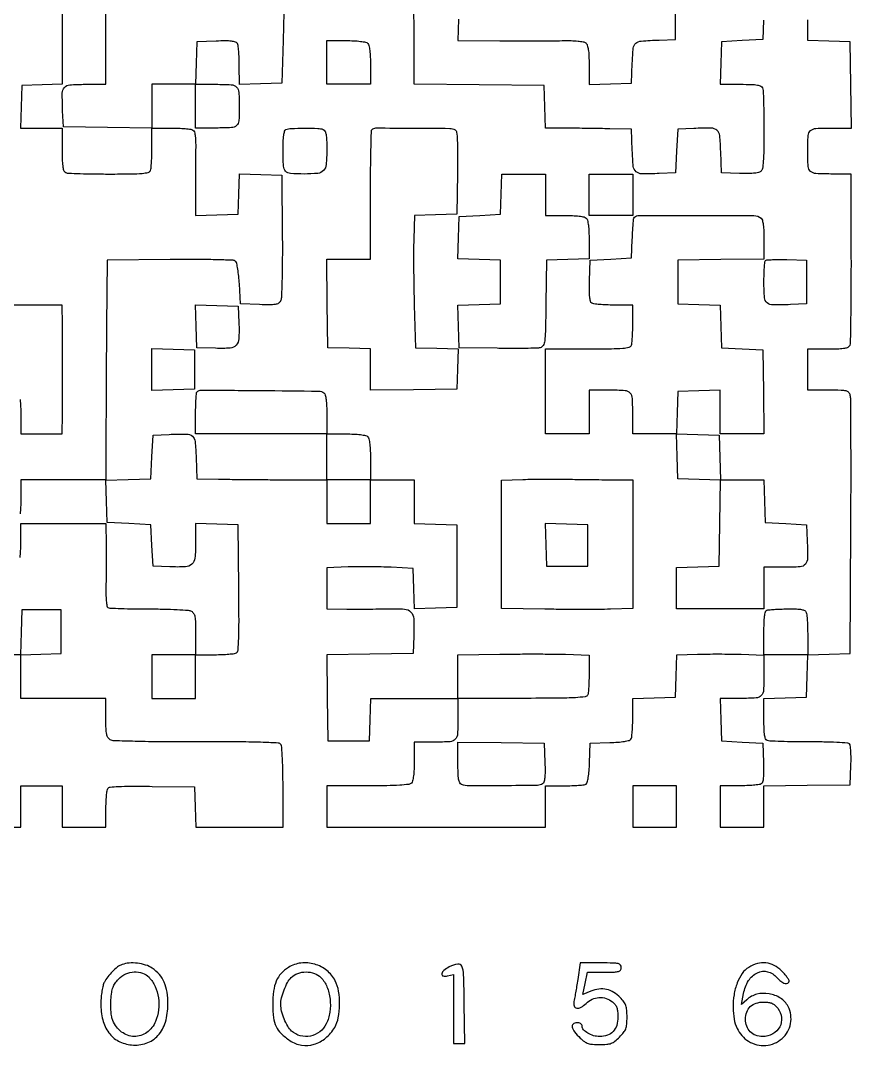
# Model space of a CAD drawing. Extents: x 156 to 936, y 95 to 969.
# Drawn here: x 574.9 to 936, y 95.1 to 540.7 of the extents above; entities that cross this region are included whole.
import ezdxf

# ---------------------------------------------------------------- set-up
doc = ezdxf.new("R2010")
doc.units = 0

msp = doc.modelspace()

# ---------------------------------------------------------------- linework, layer by layer
for points in [[(593, 551.038933), (593, 513.077866), (584.25, 512.788933), (575.5, 512.5), (575.212474, 503.25), (574.924948, 494), (583.962474, 494), (593, 494), (593, 484.606989, 0.006203), (593.061721, 479.632466, 0.033028), (593.308255, 476.926179, 0.067576), (593.777496, 475.364137, 0.196891), (594.581787, 474.606989, 0.081332), (595.754472, 474.364262, 0.00242), (600.784097, 474.178303, 0.004765), (606.727001, 474.044051, 0.003264), (613.474799, 474, 0.002672), (623.159864, 474.051749, 0.019343), (627.81213, 474.281609, 0.038952), (630.415774, 474.717599, 0.244878), (631.393011, 475.581787, 0.0697), (631.631419, 476.612849, 0.006825), (631.821697, 479.165432, 0.008531), (631.955642, 482.229052, 0.006658), (632, 485.560195), (632, 493.956814), (612.75, 494.228407), (593.5, 494.5), (593.199088, 501.479083, -0.012322), (593.058134, 509.11956, -0.176722), (593.990719, 511.627338, -0.202101), (596.267676, 512.772817, -0.01682), (603.019052, 513), (612, 513), (612, 559.833333, -0.001333)], [(765.212474, 541.25), (764.924948, 532), (783.212474, 531.903093, 0.001094), (790.859046, 531.879312, 0.001011), (798.71177, 531.887951, 0.001008), (805.70674, 531.923886, 0.003368), (810.29568, 531.987627, -0.009979), (814.153483, 531.990205, -0.020111), (817.189309, 531.809346, -0.022534), (819.449686, 531.47978, -0.126387), (820.54568, 530.962089, -0.140714), (821.234328, 529.952202, -0.042244), (821.670937, 528.124161, -0.028375), (821.925831, 525.39934, -0.009135), (822, 521.340029), (822, 512.924948), (831.25, 513.212474), (840.5, 513.5), (840.788797, 522.240685, -0.014923), (841.198354, 528.746161, -0.195196), (842.289491, 530.850964, -0.159803), (844.633677, 531.81473, -0.009206), (852.5, 532.245668), (859.5, 532.5), (859.5, 560.5)], [(689.5, 550.5), (689, 532), (688.5, 513.5), (679.25, 513.212474), (670, 512.924948), (669.984687, 521.212474, 0.009129), (669.918962, 524.480966, 0.01216), (669.732898, 527.445387, 0.009485), (669.472502, 529.893389, 0.110544), (669.149034, 530.793098, 0.187221), (668.340297, 531.389362, 0.039341), (666.5815, 531.721251, 0.027159), (663.914541, 531.864234, 0.008519), (659.914347, 531.793098), (651.5, 531.5), (651.212474, 522.25), (650.924948, 513), (659.845843, 513, -0.015091), (666.469812, 512.800024, -0.183623), (668.74524, 511.774143, -0.182517), (669.772035, 509.493107, -0.014877), (669.986345, 502.831787, -0.018669), (669.786903, 497.123493, -0.197432), (668.768801, 495.079432, -0.168454), (666.525211, 494.170116, -0.012823), (659.893011, 494), (651, 494), (651, 503.5), (651, 513), (641.5, 513), (632, 513), (632, 503.5), (632, 494), (640.25, 493.984687, -0.00947), (643.507293, 493.916937, -0.012511), (646.46943, 493.724851, -0.00995), (648.914757, 493.455576, -0.109274), (649.837423, 493.12164, -0.18441), (650.467082, 492.277935, -0.039647), (650.830869, 490.456721, -0.026717), (651.011215, 487.663692, -0.00795), (650.990516, 483.386953, 0.002541), (650.926738, 479.313859, 0.001441), (650.8888, 474.382332, 0.001439), (650.879196, 469.412753, 0.002372), (650.903093, 465.212474), (651, 455.924948), (660.25, 456.212474), (669.5, 456.5), (669.789473, 465.287003), (670.078945, 474.074007), (679.289473, 473.787003), (688.5, 473.5), (688.667146, 447.029445, -0.003096), (688.668466, 436.253474, -0.005607), (688.51607, 427.436363, -0.002808), (688.270741, 420.247108, -0.1134), (687.860805, 418.739913, -0.133253), (686.973133, 417.799096, -0.096344), (685.615891, 417.292231, -0.043442), (683.298045, 417.109933, -0.006745), (678.693659, 417.210468), (670.5, 417.5), (670, 426.204417, 0.010686), (669.73078, 429.61599, 0.014729), (669.333618, 432.663871, 0.011308), (668.876659, 435.151774, 0.146845), (668.433594, 435.970823, 0.187286), (667.288046, 436.472861, 0.003713), (660.802879, 436.702098, 0.006898), (652.17254, 436.823897, 0.002507), (639.933594, 436.766406), (612.5, 436.5), (612.271967, 408, 0.000391), (612.183029, 395.679484, 0.0003), (612.104465, 382.217187, 0.000303), (612.04616, 369.621134, 0.00072), (612.021967, 360.25), (612, 341), (593.5, 341), (575, 341), (575, 332.7, -0.011084), (574.92177, 329.171507, -0.020332), (574.677711, 326.306878, -0.021091)], [(897.793098, 540.914347), (897.5, 532.5), (888.5, 532), (879.5, 531.5), (879.212474, 522.25), (878.924948, 513), (887.855485, 513, -0.006687), (892.556376, 512.937123, -0.034414), (895.148072, 512.688728, -0.069706), (896.652499, 512.217512, -0.192751), (897.393011, 511.418213, -0.080983), (897.635568, 510.250423, -0.002541), (897.821697, 505.367318, -0.004891), (897.955938, 499.590857, -0.003363), (898, 493.040657, -0.00346), (897.940363, 484.422829, -0.01606), (897.711725, 479.451262, -0.023285), (897.321155, 476.333764, -0.178582), (896.594796, 475.078674, -0.126804), (895.568167, 474.594776, -0.023545), (893.485252, 474.298867, -0.021342), (890.735348, 474.157498, -0.01153), (887.344796, 474.206229), (879.5, 474.5), (879.212602, 483.740334, 0.015844), (878.776454, 490.678762, 0.194277), (877.578192, 492.990355, 0.177046), (875.057347, 493.934395, 0.012739), (867.479083, 493.800912), (860.5, 493.5), (860, 484), (859.5, 474.5), (852.520917, 474.199088, -0.012739), (844.942653, 474.065605, -0.177046), (842.421808, 475.009645, -0.194277), (841.223546, 477.321238, -0.015844), (840.787398, 484.259666), (840.5, 493.5), (831, 493.670976, 0.000724), (826.695164, 493.742215, 0.000435), (821.584461, 493.814941, 0.000435), (816.501058, 493.878428, 0.00076), (812.287526, 493.920976), (803.075052, 494), (802.787526, 503.25), (802.5, 512.5), (774.25, 512.765573), (746, 513.031147), (746, 530.815573, 0.003866), (745.936037, 539.088498, 0.011916), (745.716263, 544.678648, 0.011299)], [(574.677711, 307.306878, 0.020332), (574.92177, 310.171507, 0.011084), (575, 313.7), (575, 322), (593.5, 322), (612, 322), (612.096907, 312.75, -0.002308), (612.12134, 308.58124, -0.001425), (612.113481, 303.678673, -0.001428), (612.078068, 298.833867, -0.002566), (612.017246, 294.85825, 0.010086), (612.016331, 291.320436, 0.018352), (612.179852, 288.435052, 0.015381), (612.456325, 286.21814, 0.219002), (612.886453, 285.570176, 0.127626), (613.728496, 285.309983, 0.002243), (618.526035, 285.111587, 0.00549), (624.146737, 284.966179, 0.003613), (630.616495, 284.916628, -0.005509), (637.142858, 284.841891, -0.00782), (642.943084, 284.620748, -0.004796), (647.792465, 284.313177, -0.105), (649.150381, 283.919519, -0.13796), (650.11876, 282.988769, -0.087047), (650.670815, 281.5103, -0.03965), (650.936929, 278.971819, -0.006298), (651, 273.964816), (651, 265), (641.5, 265), (632, 265), (632, 255.5), (632, 246), (641.5, 246), (651, 246), (651, 255.5), (651, 265), (659.25, 265.015313, 0.008989), (662.502198, 265.079824, 0.012014), (665.448568, 265.262256, 0.009292), (667.882092, 265.517364, 0.111089), (668.766401, 265.834466, 0.238479), (669.438935, 266.964071, 0.008349), (669.712289, 272.206078, 0.009301), (669.846326, 280.183108, 0.001978), (669.766401, 294.069153), (669.5, 321.5), (660.25, 321.787526), (651, 322.075052), (651, 313.57271, -0.023232), (650.695864, 307.030521, -0.185598), (649.379154, 304.372438, -0.17712), (646.585933, 303.213668, -0.020799), (639.734468, 303.206504), (632.5, 303.5), (632, 312.5), (631.5, 321.5), (622, 322), (612.5, 322.5), (612.212959, 331.713341), (611.925919, 340.926682), (621.712959, 341.213341), (631.5, 341.5), (632, 351), (632.5, 360.5), (639.479083, 360.800912, -0.012739), (647.057347, 360.934395, -0.177046), (649.578192, 359.990355, -0.194277), (650.776454, 357.678762, -0.015844), (651.212602, 350.740334), (651.5, 341.5), (661, 341.329024, 0.001737), (665.901328, 341.257844, 0.00055), (673.217188, 341.185059, 0.000549), (681.37474, 341.121822, 0.00061), (689.25, 341.079024), (708, 341), (708, 331.5), (708, 322), (717.5, 322), (727, 322), (727, 331.5), (727, 341), (736.5, 341), (746, 341), (746, 331.537526), (746, 322.075052), (755.25, 321.787526), (764.5, 321.5), (764.5, 303.5), (764.5, 285.5), (755.289473, 285.212997), (746.078945, 284.925993), (745.789473, 293.712997), (745.5, 302.5), (736, 303, 0.006938), (731.692458, 303.166817, 0.004162), (726.573437, 303.251332, 0.004166), (721.478137, 303.250578, 0.007241), (717.25, 303.15347), (708, 302.806941), (708, 293.90347), (708, 285), (716.75, 284.877856, 0.003081), (720.761632, 284.846577, 0.001745), (725.621493, 284.855586, 0.001741), (730.520626, 284.898823, 0.002865), (734.663595, 284.973564, -0.021345), (741.781619, 284.838912, -0.189825), (744.56881, 283.537683, -0.181798), (745.785214, 280.653825, -0.019299), (745.79184, 273.237562), (745.5, 265.5), (726.728016, 265.227854), (707.956032, 264.955708), (708.228016, 246.227854), (708.5, 227.5), (717.5, 227.5), (726.5, 227.5), (726.787526, 236.75), (727.075052, 246), (746.037526, 246), (765, 246), (765, 238.081787, -0.01141), (764.829247, 230.599988, -0.175208), (763.85745, 228.252746, -0.195511), (761.650479, 227.199638, -0.014768), (754.893011, 227), (746, 227), (746, 218.7, -0.011084), (745.92177, 215.171507, -0.020332), (745.677711, 212.306878, -0.021091), (745.310542, 210.139671, -0.144849), (744.8, 209.2, -0.17093), (743.588868, 208.619714, -0.011288), (739.675375, 208.283708, -0.011908), (734.080768, 208.063952, -0.003861), (725.8, 208), (708, 208), (708, 199), (708, 190), (755.5, 190), (803, 190), (803, 199), (803, 208), (811.25, 208.015313, 0.008579), (814.497876, 208.077072, 0.011582), (817.430835, 208.251296, 0.008725), (819.854929, 208.494381, 0.112667), (820.706033, 208.797157, 0.192561), (821.236162, 209.533237, 0.02067), (821.666992, 211.63313, 0.020911), (822.005667, 214.460658, 0.010674), (822.206033, 218.031844), (822.5, 226.5), (830.968156, 226.793967, 0.010674), (834.539342, 226.994333, 0.020911), (837.36687, 227.333008, 0.02067), (839.466763, 227.763838, 0.192561), (840.202843, 228.293967, 0.112531), (840.505585, 229.144249, 0.008778), (840.748704, 231.558142, 0.011623), (840.922925, 234.478979, 0.008617), (840.984687, 237.712474), (841, 245.924948), (850.25, 246.212474), (859.5, 246.5), (859.787036, 255.712964), (860.074071, 264.925929), (869.113027, 265.212964, -0.005384), (873.288295, 265.300557, -0.002939), (878.411967, 265.322737, -0.002928), (883.619657, 265.284171, -0.004653), (888.075991, 265.183587), (898, 264.867173), (898, 257.015374, -0.01158), (897.827866, 249.583698, -0.17628), (896.85247, 247.24604, -0.194445), (894.640201, 246.197959, -0.014586), (887.855485, 246), (878.924948, 246), (879.212474, 236.75), (879.5, 227.5), (888.5, 227), (897.5, 226.5), (897.793098, 218.085653, -0.008519), (897.864234, 214.085459, -0.027159), (897.721251, 211.4185, -0.039341), (897.389362, 209.659703, -0.187221), (896.793098, 208.850966, -0.110402), (895.894283, 208.527533, -0.00954), (893.45641, 208.267102, -0.012203), (890.504112, 208.081041, -0.00917), (887.25, 208.015313), (879, 208), (879, 199), (879, 190), (888.5, 190), (898, 190), (898, 198.977935), (898, 207.955869), (916.75, 208.227935), (935.5, 208.5), (935.792979, 216.907021, 0.010281), (935.839885, 220.193128, 0.014674), (935.735951, 223.108424, 0.010537), (935.52991, 225.49676, 0.171211), (935.187424, 226.212576, 0.182288), (934.389009, 226.573715, 0.003293), (929.645025, 226.847166, 0.007725), (924.049753, 227.046122, 0.005024), (917.581456, 227.111111, -0.003074), (911.075329, 227.151111, -0.004522), (905.35971, 227.273095, -0.002192), (900.510991, 227.44173, -0.081998), (899.437012, 227.662544, -0.213137), (898.732081, 228.368885, -0.053255), (898.306136, 229.983044, -0.030567), (898.065016, 232.640834, -0.00734), (898, 237.069463), (898, 245.924948), (907.25, 246.212474), (916.5, 246.5), (916.787036, 255.712964), (917.074071, 264.925929), (926.287036, 265.212964), (935.5, 265.5), (935.776118, 320.5, 0.000946), (935.842591, 341.744487, 0.001484), (935.810983, 360.004687, 0.000367), (935.724204, 375.978155, 0.057952), (935.507066, 377.75, 0.122612), (934.851516, 379.003912, 0.154493), (933.732866, 379.672192, 0.053324), (931.54856, 379.947535, 0.004712), (925.980948, 380), (917, 380), (917, 389), (917, 398), (925.893011, 398, 0.006679), (930.59304, 398.06279, 0.034931), (933.167136, 398.312097, 0.071559), (934.656793, 398.788058, 0.190313), (935.398597, 399.596344, 0.087364), (935.646384, 400.870169, 0.000674), (935.820329, 411.417336, 0.002464), (935.944042, 423.527533, 0.001577), (935.974069, 437.596344), (935.936966, 474), (928.05027, 474, -0.011405), (920.600119, 474.169957, -0.174213), (918.254853, 475.135585, -0.196189), (917.201315, 477.328919, -0.015085), (917, 484, -0.015139), (917.202091, 490.673146, -0.196758), (918.259008, 492.866152, -0.173711), (920.611431, 493.830791, -0.011291), (928.103853, 494), (936.044131, 494), (935.772065, 512.75), (935.5, 531.5), (926.25, 531.787526), (917, 532.075052), (917, 541.018474, -0.014194)], [(574.694661, 375.977918, -0.023427), (575, 369.464816), (575, 361), (584, 361), (593, 361), (593.074074, 369.5, 0.000833), (593.102529, 373.536902, 0.000396), (593.126389, 378.734375, 0.000393), (593.142764, 384.167867, 0.000557), (593.148148, 389, 0.000557), (593.142764, 393.832133, 0.000393), (593.126389, 399.265625, 0.000396), (593.102529, 404.463098, 0.000833), (593.074074, 408.5), (593, 417), (555.037526, 417)], [(555.5, 190), (575, 190), (575, 199), (575, 208), (584, 208), (593, 208), (593, 199), (593, 190), (602.5, 190), (612, 190), (612.015313, 197.75, -0.009606), (612.080176, 200.811093, -0.012651), (612.263497, 203.597452, -0.010132), (612.520454, 205.897394, -0.108925), (612.838694, 206.773242, -0.226527), (613.873481, 207.421641, -0.01557), (617.410177, 207.716146, -0.013555), (622.874845, 207.85189, -0.003139), (632.073381, 207.773242), (650.5, 207.5), (650.788933, 198.75), (651.077866, 190), (670.038933, 190), (689, 190), (688.984687, 207.25, 0.004578), (688.917318, 213.957138, 0.006808), (688.724657, 219.825993, 0.003331), (688.461116, 224.785161, 0.126971), (688.120983, 225.838486, 0.240476), (686.857237, 226.585524, 0.006822), (680.380456, 226.898189, 0.007763), (670.311036, 227.090226, 0.001394), (651.540749, 227.104438, -0.002101), (636.311012, 227.137503, -0.004694), (624.734386, 227.319969, -0.002262), (615.616392, 227.590594, -0.114801), (613.904453, 228.051135, -0.128221), (612.90584, 228.974835, -0.093049), (612.336348, 230.385343, -0.04278), (612.064453, 232.788481, -0.006789), (612, 237.535184), (612, 246), (593.5, 246), (575, 246), (575, 255.461067), (575, 264.922134), (583.75, 265.211067), (592.5, 265.5), (592.5, 275), (592.5, 284.5), (584, 284.5), (575.5, 284.5), (575.213788, 274.75), (574.927576, 265), (565.501314, 265)]]:
    msp.add_lwpolyline(points, format="xyb")
for points in [[(725.8, 530.8, -0.144849), (726.310542, 529.860329, -0.021091), (726.677711, 527.693122, -0.020332), (726.92177, 524.828493, -0.011084), (727, 521.3), (727, 513), (717.5, 513), (708, 513), (708, 522.5), (708, 532), (716.3, 532, -0.011084), (719.828493, 531.92177, -0.020332), (722.693122, 531.677711, -0.021091), (724.860329, 531.310542, -0.144849)], [(706.418213, 493.393011, -0.187357), (707.210871, 492.673841, -0.072351), (707.684529, 491.240199, -0.036286), (707.935508, 488.790701, -0.007391), (708, 484.428195, -0.021007), (707.734816, 478.11911, -0.169857), (706.569753, 475.513823, -0.180922), (704.073611, 474.290121, -0.024464), (698.147529, 474, -0.017119), (692.19278, 474.203943, -0.192993), (690.10565, 475.211547, -0.173357), (689.175063, 477.434699, -0.013282), (689, 484.023655, -0.008406), (689.0681, 488.073816, -0.024951), (689.299786, 490.841487, -0.032381), (689.66943, 492.682516, -0.2353), (690.25, 493.337719, -0.087965), (692.448695, 493.801874, -0.007288), (698.311475, 493.907393, -0.007415), (704.167873, 493.84057, -0.085248)], [(763.773792, 493.160966, -0.225497), (764.420432, 492.133477, -0.016205), (764.716418, 488.689515, -0.013907), (764.852313, 483.364497, -0.003244), (764.773792, 474.426279), (764.5, 456.5), (755.315626, 456.213343), (746.131251, 455.926685), (745.815626, 445.713343, 0.00693), (745.727459, 440.537909, 0.002399), (745.73959, 433.065794, 0.002383), (745.831703, 424.831704, 0.002767), (746, 417), (746.5, 398.5), (755.788378, 398.211966), (765.076756, 397.923933), (764.788378, 389.211966), (764.5, 380.5), (745.75, 380.227935), (727, 379.955869), (727, 388.940409), (727, 397.924948), (717.75, 398.212474), (708.5, 398.5), (708.228407, 417.75), (707.956814, 437), (717.478407, 437), (727, 437), (727, 464.833333, -0.002241), (727.04805, 475.551666, -0.003605), (727.195833, 484.686458, -0.000738), (727.395155, 492.701513, -0.192076), (727.666667, 493.333333, -0.198876), (729.291196, 494.00637, -0.001229), (745.506784, 493.968816, -0.00162), (761.482093, 493.840797, -0.139457)], [(803, 465), (803, 456), (811.3, 456, -0.011084), (814.828493, 455.92177, -0.020332), (817.693122, 455.677711, -0.021091), (819.860329, 455.310542, -0.144849), (820.8, 454.8, -0.144682), (821.310039, 453.861987, -0.021131), (821.677383, 451.701269, -0.02038), (821.921656, 448.847487, -0.011159), (822, 445.337526), (822, 437.075052), (812.75, 436.787526), (803.5, 436.5), (803.227984, 417.763526, -0.001671), (803.00939, 405.524709, -0.026934), (802.699859, 401.408472, -0.101329), (802.024713, 399.44304, -0.201755), (800.727984, 398.478011, -0.054003), (799.193235, 398.271561, -0.002936), (794.307595, 398.17412, -0.004544), (788.482771, 398.145095, -0.003299), (782, 398.214485), (765.5, 398.5), (765.212977, 407.711984), (764.925954, 416.923969), (774.212977, 417.211984), (783.5, 417.5), (783.5, 427), (783.5, 436.5), (774.212977, 436.788016), (764.925954, 437.076031), (765.212977, 446.288016), (765.5, 455.5), (774.5, 456), (783.5, 456.5), (783.788933, 465.25), (784.077866, 474), (793.538933, 474), (803, 474)], [(896.737036, 454.803278, -0.160011), (897.29963, 453.907399, -0.027482), (897.68085, 451.908556, -0.023228), (897.92451, 449.116825, -0.010153), (898, 445.399621), (898, 437.044131), (879.25, 436.772065), (860.5, 436.5), (860.5, 427), (860.5, 417.5), (869.712964, 417.212964), (878.925929, 416.925929), (879.212964, 407.712964), (879.5, 398.5), (888.5, 398), (897.5, 397.5), (897.748329, 379.25), (897.996657, 361), (888.498329, 361), (879, 361), (879, 370.537526), (879, 380.075052), (869.75, 379.787526), (860.5, 379.5), (860.212977, 370.288016), (859.925954, 361.076031), (869.212977, 360.788016), (878.5, 360.5), (878.786212, 350.75), (879.072424, 341), (888.498686, 341), (897.924948, 341), (898.212474, 331.75), (898.5, 322.5), (907.5, 322), (916.5, 321.5), (916.800912, 314.520917, -0.012322), (916.941866, 306.88044, -0.176722), (916.009281, 304.372662, -0.202101), (913.732324, 303.227183, -0.01682), (906.980948, 303), (898, 303), (898, 294), (898, 285), (879, 285), (860, 285), (860, 293.962474), (860, 302.924948), (869.25, 303.212474), (878.5, 303.5), (878.771926, 322.212184), (879.043852, 340.924368), (869.771926, 341.212184), (860.5, 341.5), (860.213788, 351.25), (859.927576, 361), (850.463788, 361), (841, 361), (841, 368.918213, 0.01141), (840.829247, 376.400012, 0.175208), (839.85745, 378.747254, 0.195511), (837.650479, 379.800362, 0.014768), (830.893011, 380), (822, 380), (822, 370.5), (822, 361), (812.5, 361), (803, 361), (803, 379.5), (803, 398), (821.393011, 398, 0.002472), (831.723448, 398.051073, 0.018295), (836.640441, 398.27975, 0.036273), (839.393178, 398.711497, 0.24904), (840.393011, 399.581787, 0.06844), (840.631074, 400.599719, 0.007317), (840.821697, 403.0249, 0.008902), (840.955615, 405.933927, 0.00705), (841, 409.081787), (841, 417), (832.75, 417.015313, -0.009158), (829.496014, 417.080961, -0.01219), (826.544105, 417.266784, -0.009524), (824.10652, 417.526866, -0.110447), (823.208654, 417.849883, -0.190691), (822.608404, 418.675579, -0.03736), (822.278743, 420.518036, -0.025891), (822.136581, 423.325344, -0.007874), (822.208654, 427.58457), (822.5, 436.5), (831.5, 437), (840.5, 437.5), (840.769726, 445.5, -0.004707), (840.905869, 448.65552, -0.006277), (841.092451, 451.518152, -0.004527), (841.300056, 453.906804, -0.06235), (841.489601, 454.753284, -0.315001), (843.137458, 455.91891, -0.001105), (868.598114, 455.998214, -0.001603), (893.612539, 455.940675, -0.173515)], [(916.5, 427), (916.5, 417.5), (909.520917, 417.199088, -0.012237), (901.895358, 417.057107, -0.174635), (899.381795, 417.979302, -0.203616), (898.231347, 420.234987, -0.017475), (898, 426.852385, -0.007432), (898.050965, 430.280791, -0.010993), (898.206402, 433.283873, -0.006419), (898.422822, 435.778593, -0.173208), (898.702644, 436.369311, -0.179987), (899.290922, 436.638564, -0.007016), (901.709672, 436.781547, -0.011703), (904.626528, 436.84459, -0.007913), (907.952644, 436.785977), (916.5, 436.5)], [(669.793496, 409.265532, -0.020426), (669.791428, 402.366406, -0.176584), (668.639144, 399.568826, -0.193533), (666.014678, 398.306941, -0.025297), (659.693659, 398.210468), (651.5, 398.5), (651.211971, 407.788029), (650.923942, 417.076058), (660.211971, 416.788029), (669.5, 416.5)], [(706.739565, 378.801179, -0.160384), (707.300759, 377.906084, -0.027254), (707.68117, 375.900595, -0.023118), (707.924564, 373.101492, -0.010127), (708, 369.377555), (708, 361), (716.3, 361, -0.011084), (719.828493, 360.92177, -0.020332), (722.693122, 360.677711, -0.021091), (724.860329, 360.310542, -0.144849), (725.8, 359.8, -0.147006), (726.316915, 358.838945, -0.020534), (726.681818, 356.584848, -0.019692), (726.923212, 353.57572, -0.010168), (727, 349.8), (727, 341), (717.5, 341), (708, 341), (708, 351), (708, 361), (679.5, 361), (651, 361), (651, 369.833333, -0.006391), (651.043827, 373.262211, -0.009612), (651.177707, 376.249582, -0.004996), (651.363138, 378.750814, -0.177171), (651.60496, 379.271627, -0.200427), (653.504326, 380.051895, -0.000677), (679.07839, 379.868284, -0.000761), (704.532142, 379.612336, -0.171952)], [(831.75, 341.063793), (841, 341), (841, 313.036212), (841, 285.072424), (831.25, 284.786212, -0.005573), (826.247186, 284.695144, -0.001813), (818.85625, 284.669796, -0.001807), (810.643566, 284.70109, -0.002035), (802.75, 284.791817), (784, 285.083634), (784, 313.004291), (784, 340.924948), (793.25, 341.212474, -0.004156), (797.51219, 341.309506, -0.002297), (802.720312, 341.360841, -0.002289), (807.999661, 341.364454, -0.003681), (812.5, 341.313793, 0.000868), (817.000323, 341.237811, 0.00054), (822.279688, 341.163546, 0.000542), (827.487862, 341.101549, 0.000981)], [(916.393011, 283.418213, -0.069754), (916.631434, 282.386579, -0.006804), (916.821697, 279.828225, -0.008515), (916.955643, 276.757628, -0.006641), (917, 273.418213), (917, 265), (907.5, 265), (898, 265), (898, 274.416667, -0.007664), (898.066885, 278.779825, -0.023674), (898.296577, 281.718794, -0.030487), (898.663429, 283.66522, -0.23943), (899.25, 284.337719, -0.073768), (900.090566, 284.54009, -0.005873), (902.377947, 284.717133, -0.007854), (905.124525, 284.854008, -0.005939), (908.143011, 284.921053, -0.008277), (912.114571, 284.896331, -0.039372), (914.372614, 284.666389, -0.078191), (915.702595, 284.201528, -0.179923)], [(822, 257.015374, -0.006963), (821.95655, 253.895352, -0.008821), (821.825431, 251.01512, -0.007209), (821.638872, 248.614327, -0.068718), (821.405721, 247.614908, -0.274993), (820.276471, 246.724532, -0.018881), (816.056676, 246.33014, -0.012041), (808.727387, 246.10026, -0.001524), (792.905721, 246.033408), (765, 246.000575), (765, 255.478222), (765, 264.955869), (783.25, 265.227935, -0.002221), (790.988621, 265.308914, -0.001894), (799.15, 265.327134, -0.001909), (806.574392, 265.287242, -0.005417), (811.75, 265.183587), (822, 264.867173)], [(802.793098, 218.085653, -0.008519), (802.864234, 214.085459, -0.027159), (802.721251, 211.4185, -0.039341), (802.389362, 209.659703, -0.187221), (801.793098, 208.850966, -0.138765), (799.568158, 208.188078, -0.001716), (784.525123, 208.032212, -0.00241), (769.826773, 208.001205, -0.091176), (766.581787, 208.606989, -0.192609), (765.78266, 209.346935, -0.069778), (765.311379, 210.849444, -0.034463), (765.062917, 213.437305, -0.006705), (765, 218.129054), (765, 227.044131), (783.75, 226.772065), (802.5, 226.5)], [(619, 130.293772, 0.076067), (617.087075, 129.242999, 0.032325), (614.880512, 127.312465, 0.031852), (612.82153, 124.982384, 0.045131), (611.329611, 122.653901, 0.058543), (610.746312, 121.116717, 0.020527), (610.265429, 118.800102, 0.019742), (609.933766, 116.142269, 0.019727), (609.812664, 113.465866, 0.059891), (610.641283, 106.220524, 0.100391), (613.207019, 100.67913, 0.114368), (617.441847, 97.04421, 0.095299), (623.135764, 95.335487, 0.109106), (629.531938, 96.079696, 0.127286), (634.614084, 99.455999, 0.11177), (637.861825, 105.281659, 0.071036), (638.981996, 113, 0.037954), (638.589727, 118.321572, 0.065807), (637.362952, 122.573767, 0.075077), (635.22174, 125.972609, 0.067551), (632.102117, 128.730067, 0.071738), (629.275861, 130.080428, 0.045959), (625.712854, 130.842235, 0.045947), (622.069193, 130.940475, 0.071519)], [(691.298549, 129.040484, 0.072498), (688.140399, 126.421773, 0.084662), (686.057336, 123.134723, 0.068092), (684.896727, 118.770992, 0.030357), (684.519851, 112.82333, 0.030153), (684.84458, 107.201913, 0.082501), (685.950743, 103.392704, 0.090439), (688.158906, 100.349053, 0.041321), (691.989831, 97.25, 0.111134), (697.041378, 95.254442, 0.111069), (702.461949, 95.614734, 0.103537), (707.499977, 98.327511, 0.08537), (711.439951, 103.003398, 0.0871), (713.001998, 107.202904, 0.043096), (713.550133, 112.883083, 0.042857), (713.111703, 118.671508, 0.075167), (711.643538, 123.234237, 0.108612), (708.01802, 127.738391, 0.100002), (702.733482, 130.471739, 0.099733), (696.789885, 130.943408, 0.107393)], [(761.25, 129.266966, 0.0524), (758.908906, 127.767927, 0.177961), (757.985285, 126.242085, 0.415761), (758.587512, 125.354117, 0.108602), (760.5, 125.410644), (763, 126.038104), (763, 111.019052), (763, 96), (765.523614, 96), (768.047228, 96), (767.773614, 113.237194, 0.003866), (767.472216, 126.003186, 0.089024), (766.718468, 129.558395, 0.357152), (764.951468, 130.519661, 0.069361)], [(817.045451, 123.75, -0.001507), (816.575639, 120.807725, -0.001661), (816.102779, 117.9623, -0.001544), (815.683247, 115.534146, -0.008473), (815.430536, 114.228041, 0.129665), (815.527365, 112.286232, 0.282999), (816.612893, 111.350342, 0.174832), (818.485925, 111.703253, 0.063334), (820.657592, 113.384865, -0.08895), (823.265945, 115.2, -0.092597), (826.305995, 115.962869, -0.093446), (829.393469, 115.574423, -0.092551), (832.139216, 114.088353, -0.0558), (833.310117, 112.901552, -0.08095), (834.021611, 111.616395, -0.063579), (834.389655, 109.947736, -0.022529), (834.5, 107.5, -0.069977), (833.987528, 103.856215, -0.117698), (832.477137, 101.179732, -0.123904), (829.985815, 99.561149, -0.082588), (826.611722, 99, -0.070642), (823.975767, 99.374288, -0.064419), (821.457422, 100.471118, -0.072879), (819.61267, 101.977976, -0.187236), (819, 103.556704, 0.149433), (818.823064, 104.13551, 0.109737), (818.33318, 104.600055, 0.084072), (817.565065, 104.900196, 0.051234), (816.59362, 105, 0.180677), (815.078019, 104.433851, 0.27853), (814.660168, 103.140596, 0.112409), (815.686849, 101.040232, 0.032081), (818.156002, 98.350541, 0.035184), (819.959865, 96.850666, 0.074085), (821.575507, 96.018963, 0.06258), (823.534227, 95.616797, 0.01938), (826.546432, 95.5, 0.019483), (829.665995, 95.621602, 0.070647), (831.599304, 96.051862, 0.078635), (833.227299, 96.977492, 0.027873), (835.230769, 98.769231, 0.027873), (837.022508, 100.772701, 0.078635), (837.948138, 102.400696, 0.070647), (838.378398, 104.334005, 0.019483), (838.5, 107.453568, 0.019475), (838.381899, 110.484515, 0.063762), (837.973996, 112.443957, 0.074469), (837.124585, 114.070533, 0.033529), (835.574839, 115.921885, 0.065476), (832.730578, 118.203394, 0.082816), (829.604551, 119.452067, 0.083852), (826.273621, 119.610276, 0.069092), (822.829499, 118.70212), (819.335686, 117.242312), (820.300354, 122.121156), (821.265021, 127), (828.632511, 127, 0.006075), (833.012747, 127.05322, 0.060267), (834.829064, 127.317866, 0.181289), (835.674733, 127.926405, 0.14816), (836, 129, 0.171419), (835.617094, 130.084055, 0.169317), (834.636294, 130.693881, 0.050693), (832.497322, 130.950748, 0.004554), (827.090351, 131), (818.180703, 131)], [(891.365039, 129.08092, 0.104596), (888.569334, 126.444914, 0.059656), (886.386608, 122.324853, 0.05244), (885.001522, 117.185105, 0.042784), (884.586152, 111.5, 0.040225), (885.045009, 106.579665, 0.064864), (886.298732, 102.568548, 0.074042), (888.380666, 99.392937, 0.073917), (891.298549, 96.959516, 0.157195), (898.819337, 95.153219, 0.162383), (905.865446, 98.116369, 0.167849), (909.572195, 104.618088, 0.167236), (908.483073, 112.032733, 0.129833), (905.180271, 115.682974, 0.10348), (900.213595, 117.614394, 0.103061), (894.871803, 117.39664, 0.1277), (890.518797, 115.017659), (888.234181, 112.871373), (889.132161, 117.67803, -0.092038), (891.300503, 123.297677, -0.143287), (895.127486, 126.752621, -0.178515), (899.583844, 127.183577, -0.152038), (903.610298, 124.666667, 0.05382), (905.371279, 123.016597, 0.090868), (907.17499, 122.113677, 0.18291), (908.438047, 122.213588, 0.290273), (909, 123.1, 0.14529), (908.818467, 123.711541, 0.017483), (908.00125, 124.875625, 0.019622), (906.902056, 126.217558, 0.014969), (905.6, 127.6, 0.076582), (902.403232, 129.943234, 0.094279), (898.867657, 131.004706, 0.092442), (895.1346, 130.702799, 0.070746)], [(630.759074, 124.75, -0.085002), (633.368258, 120.794845, -0.0666), (634.793891, 115.84745, -0.06477), (634.890153, 110.557266, -0.071274), (633.605633, 105.598574, -0.136548), (629.802171, 100.770011, -0.164414), (624.321063, 99.036776, -0.161085), (618.82786, 100.974165, -0.130637), (615.015001, 105.963785, -0.05281), (614.536009, 107.585614, -0.022749), (614.229554, 109.822322, -0.021215), (614.106362, 112.373544, -0.019511), (614.193525, 114.998696, -0.017974), (614.54529, 118.238524, -0.052046), (615.09845, 120.42224, -0.063892), (616.015679, 122.185354, -0.039187), (617.500975, 124.001017, -0.094023), (620.603499, 126.212748, -0.094124), (624.299328, 127.133366, -0.099561), (627.903375, 126.617994, -0.119955)], [(705.475957, 124.614952, -0.102517), (708.076491, 120.655015, -0.066126), (709.410817, 115.31137, -0.06385), (709.325591, 109.587232, -0.079009), (707.751335, 104.5, -0.11526), (704.939988, 101.074922, -0.112739), (700.880102, 99.215648, -0.115107), (696.484364, 99.322398, -0.124112), (692.726909, 101.377288, -0.074368), (691.029652, 103.498065, -0.035269), (689.484753, 106.648246, -0.03513), (688.3736, 110.055826, -0.061322), (688.011154, 113, -0.060846), (688.360935, 115.86366, -0.032033), (689.446115, 119.285158, -0.032026), (690.933976, 122.485319, -0.071664), (692.536816, 124.627725, -0.109018), (695.402523, 126.457365, -0.088235), (699.003945, 127.094229, -0.088166), (702.606667, 126.45031, -0.108588)], [(904.005576, 111.265782, -0.140381), (905.631985, 107.281681, -0.151984), (904.829679, 103.176888, -0.145211), (901.788587, 100.12171, -0.125478), (897.389216, 99, -0.087117), (894.376411, 99.528949, -0.111774), (892.01382, 101.044012, -0.110767), (890.519857, 103.441157, -0.084371), (890, 106.5, -0.083842), (890.534131, 109.662943, -0.120201), (892.071057, 112.040608, -0.115853), (894.579345, 113.500243, -0.074222), (897.92742, 114, -0.032588), (899.987243, 113.865604, -0.073234), (901.490336, 113.439048, -0.078481), (902.742551, 112.619771, -0.042093)]]:
    msp.add_lwpolyline(points, format="xyb", close=True)
for points in [[(841, 465), (841, 456), (831.5, 456), (822, 456), (822, 465), (822, 474), (831.5, 474), (841, 474)], [(650.5, 389), (650.5, 380.5), (641.25, 380.212474), (632, 379.924948), (632, 389), (632, 398.075052), (641.25, 397.787526), (650.5, 397.5)], [(803.211971, 312.788029), (803.5, 303.5), (812.5, 303.5), (821.5, 303.5), (821.5, 312.5), (821.5, 321.5), (812.211971, 321.788029), (802.923942, 322.076058)], [(841, 199), (841, 190), (850.5, 190), (860, 190), (860, 199), (860, 208), (850.5, 208), (841, 208)]]:
    msp.add_lwpolyline(points, close=True)

doc.saveas('drawing.dxf')
